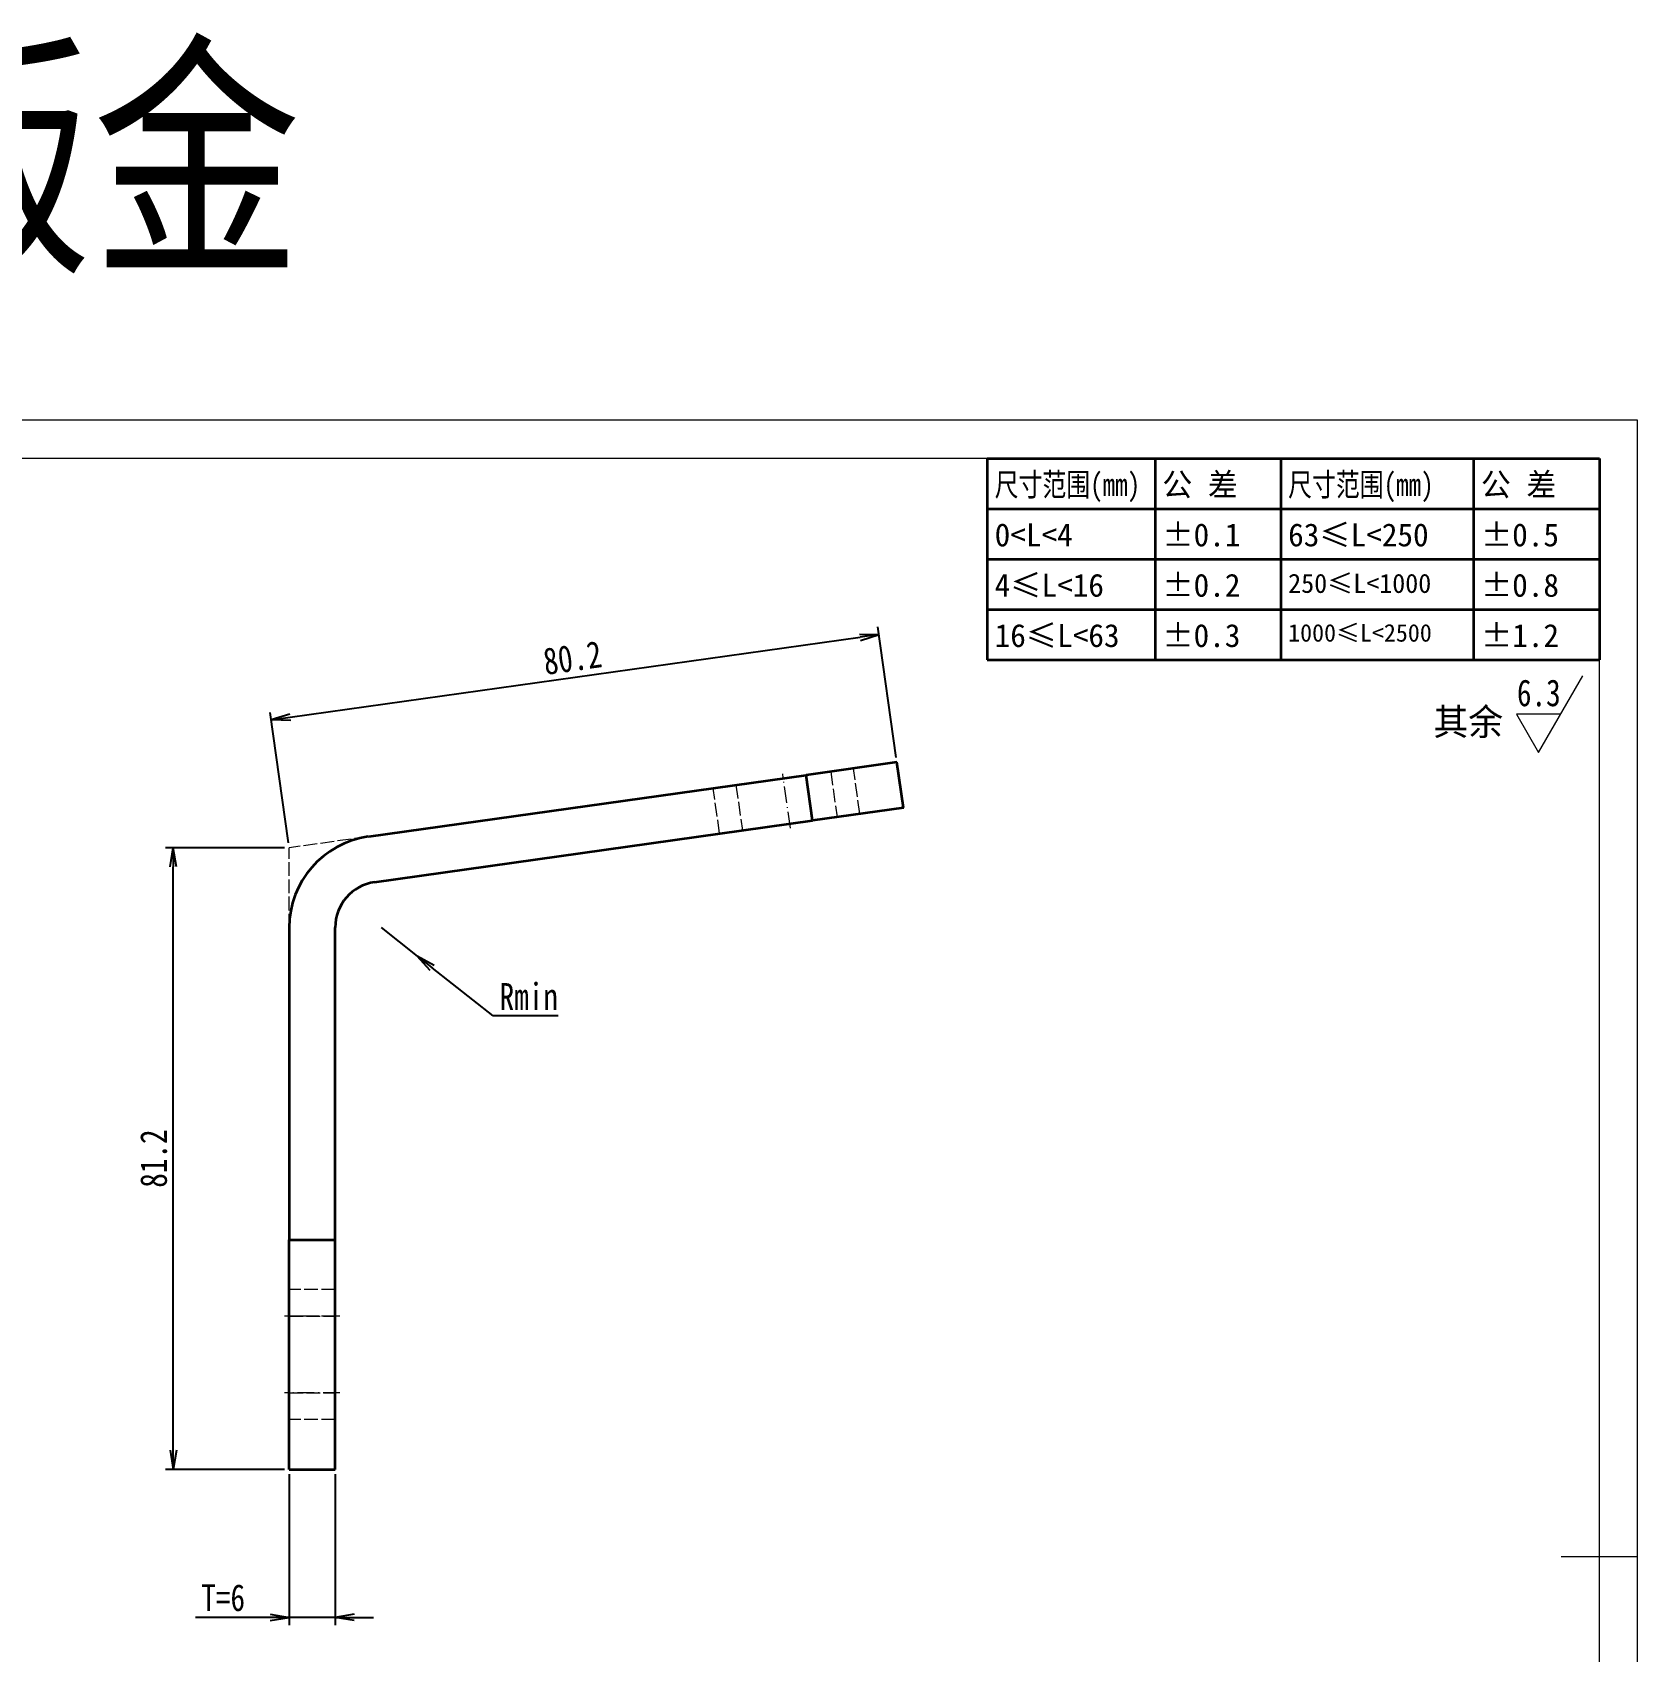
# Model space of a CAD drawing. Header units: millimetres. Extents: x -15766 to 80009, y -9701 to 15159.
# Drawn here: x -8381.1 to -8171.3, y 2974.6 to 3186.1 of the extents above; entities that cross this region are included whole.
import ezdxf
from ezdxf.enums import TextEntityAlignment as Align

# ---------------------------------------------------------------- set-up
doc = ezdxf.new("R2010")
doc.units = ezdxf.units.MM
for name, pattern in [('CENTER-HOKUTO_1', [16, 13, -1, 1, -1]), ('DASHDOT', [18.5, 12, -3, 0.5, -3]), ('DASHED', [15, 12, -3]), ('HIDDEN-HOKUTO_1', [2, 1, -1])]:
    doc.linetypes.add(name, pattern=pattern)
doc.layers.get('DEFPOINTS').update_dxf_attribs({"lineweight": 18})
for name, color, linetype, lineweight in [('AM_7', 2, 'CENTER-HOKUTO_1', 18), ('AM_HID', 1, 'HIDDEN-HOKUTO_1', 18), ('AM_VIS', 7, 'Continuous', 18), ('CDRAFT0', 7, 'Continuous', 18), ('DIM', 253, 'Continuous', 20), ('title_frame', 7, 'Continuous', 18), ('word_dim', 9, 'Continuous', 18), ('尺寸线层', 3, 'Continuous', 18), ('粗实线层', 7, 'Continuous', 35), ('粗实线层_1', 7, 'Continuous', 15)]:
    doc.layers.add(name, color=color, linetype=linetype, lineweight=lineweight)
doc.styles.add('DIM', font='', dxfattribs={"width": 0.8})
doc.styles.get('DIM').set_extended_font_data('NSimSun')
doc.dimstyles.new('1-1$0', dxfattribs={"dimtxt": 3.5, "dimasz": 2.5, "dimexe": 1, "dimexo": 0.625, "dimgap": 0.8, "dimtad": 1, "dimdsep": 46, "dimtxsty": 'DIM', "dimblk": 'OPEN', "dimcen": 0, "dimdle": 5, "dimclrd": 256, "dimclre": 256, "dimclrt": 3, "dimazin": 3, "dimtfac": 0.5, "dimtmove": 0, "dimatfit": 3, "dimldrblk": 'OPEN', "dimfxl": 0, "dimtolj": 1, "dimarcsym": 0})
doc.dimstyles.new('1-1$4', dxfattribs={"dimtxt": 3.5, "dimasz": 2.5, "dimexe": 1, "dimexo": 0.625, "dimgap": 0.8, "dimtad": 1, "dimtih": 1, "dimtoh": 1, "dimzin": 12, "dimdsep": 46, "dimtxsty": 'DIM', "dimblk": 'OPEN', "dimcen": 0, "dimdle": 5, "dimclrd": 256, "dimclre": 256, "dimclrt": 3, "dimazin": 3, "dimtfac": 0.5, "dimtmove": 0, "dimatfit": 3, "dimldrblk": 'OPEN', "dimfxl": 0, "dimtolj": 1, "dimarcsym": 0})

# ---------------------------------------------------------------- blocks, each defined once
blk = doc.blocks.new('*X1576')
at = {"layer": 'CDRAFT0'}
for p, q in [((420, 297), (0, 297)), ((420, 0), (420, 297))]:
    blk.add_line(p, q, dxfattribs=at)
at = {"layer": '粗实线层_1'}
for p, q in [((415, 292), (25, 292)), ((415, 5), (415, 292)), ((420, 148.5), (410, 148.5))]:
    blk.add_line(p, q, dxfattribs=at)
blk = doc.blocks.new('自由公差_1')
at = {"layer": '粗实线层'}
for p, q in [((-80, 0), (0, 0)), ((-80, 0), (-80, -26.3)), ((-58.08, 0), (-58.08, -26.3)), ((-41.64, 0), (-41.64, -26.3)), ((-16.44, 0), (-16.44, -26.3)), ((0, 0), (0, -26.3)), ((-80, -6.58), (0, -6.58)), ((-80, -13.15), (0, -13.15)), ((-80, -19.73), (0, -19.73)), ((-80, -26.3), (0, -26.3))]:
    blk.add_line(p, q, dxfattribs=at)
at = {"layer": '尺寸线层', "linetype": 'Continuous', "attachment_point": 1, "line_spacing_factor": 0.9}
for s, insert, char_height, width in [('{\\W0.8;尺寸范围(mm)}', (-79.04, -1.92), 3, 22.6032), ('公 差', (-57.12, -1.92), 3, 22.6032), ('{\\W0.8;尺寸范围(mm)}', (-40.68, -1.92), 3, 22.6032), ('公 差', (-15.48, -1.92), 3, 22.6032), ('%%P0.1', (-57.12, -8.49), 3, 12.7119), ('63≤L<250', (-40.68, -8.49), 3, 22.6032), ('%%P0.5', (-15.48, -8.49), 3, 12.5771), ('0<L<4', (-79.04, -8.49), 3, 22.6032), ('%%P0.2', (-57.12, -15.07), 3, 12.4769), ('%%P0.8', (-15.48, -15.07), 3, 13.0759), ('4≤L<16', (-79.04, -15.07), 3, 22.6032), ('250≤L<1000', (-40.68, -15.07), 2.5, 22.6032), ('16≤L<63', (-79.04, -21.64), 3, 22.6032), ('%%P0.3', (-57.12, -21.64), 3, 12.7119), ('1000≤L<2500', (-40.68, -21.64), 2.3, 22.6032), ('%%P1.2', (-15.48, -21.64), 3, 12.8764)]:
    blk.add_mtext(s, dxfattribs=dict(at, insert=insert, char_height=char_height, width=width))
blk = doc.blocks.new('_OPEN')
at = {"color": 0, "linetype": 'ByBlock', "lineweight": -2}
for p, q in [((-1, 0.166667), (0, 0)), ((-1, -0.166667), (0, 0)), ((0, 0), (-1, 0))]:
    blk.add_line(p, q, dxfattribs=at)
blk = doc.blocks.new('*D1666')
at = {"layer": 'DEFPOINTS', "color": 0, "transparency": 16777216}
for p in [(-8362.68, 3079.62), (-8347.52, 3079.62), (-8347.52, 2998.4)]:
    blk.add_point(p, dxfattribs=at)
at = {"layer": 'word_dim', "linetype": 'Continuous', "lineweight": -2, "transparency": 16777216}
for p, q in [((-8348.14, 3079.62), (-8363.68, 3079.62)), ((-8362.68, 3000.9), (-8362.68, 3077.12)), ((-8348.14, 2998.4), (-8363.68, 2998.4))]:
    blk.add_line(p, q, dxfattribs=at)
at = {"layer": 'word_dim', "lineweight": -2, "transparency": 16777216, "xscale": 2.5, "yscale": 2.5, "zscale": 2.5}
for p, rotation in [((-8362.68, 3079.62), 90), ((-8362.68, 2998.4), 270)]:
    blk.add_blockref('_OPEN', p, dxfattribs=dict(at, rotation=rotation))
at = {"layer": 'word_dim', "color": 3, "transparency": 16777216, "insert": (-8365.23, 3039.01), "char_height": 3.5, "attachment_point": 5, "rotation": 90, "style": 'DIM'}
blk.add_mtext('\\A1;81.2', dxfattribs=at)
blk = doc.blocks.new('*D1667')
at = {"layer": 'DEFPOINTS', "color": 0, "transparency": 16777216}
for p in [(-8270.43, 3107.47), (-8268.08, 3090.78), (-8347.52, 3079.62)]:
    blk.add_point(p, dxfattribs=at)
at = {"layer": 'word_dim', "linetype": 'Continuous', "lineweight": -2, "transparency": 16777216}
for p, q in [((-8268.17, 3091.4), (-8270.57, 3108.46)), ((-8347.39, 3096.66), (-8272.9, 3107.12)), ((-8347.61, 3080.24), (-8350, 3097.3))]:
    blk.add_line(p, q, dxfattribs=at)
at = {"layer": 'word_dim', "lineweight": -2, "transparency": 16777216, "xscale": 2.5, "yscale": 2.5, "zscale": 2.5}
for p, rotation in [((-8270.43, 3107.47), 7.999996387116947), ((-8349.86, 3096.31), 187.999996387117)]:
    blk.add_blockref('_OPEN', p, dxfattribs=dict(at, rotation=rotation))
at = {"layer": 'word_dim', "color": 3, "transparency": 16777216, "insert": (-8310.5, 3104.42), "char_height": 3.5, "attachment_point": 5, "rotation": 8, "style": 'DIM'}
blk.add_mtext('\\A1;80.2', dxfattribs=at)
blk = doc.blocks.new('*D1668')
at = {"layer": 'DEFPOINTS', "color": 0, "transparency": 16777216}
for p in [(-8347.52, 2998.4), (-8341.52, 2998.4), (-8347.52, 2979.07)]:
    blk.add_point(p, dxfattribs=at)
at = {"layer": 'word_dim', "linetype": 'Continuous', "lineweight": -2, "transparency": 16777216}
for p, q in [((-8347.52, 2997.78), (-8347.52, 2978.07)), ((-8341.52, 2997.78), (-8341.52, 2978.07)), ((-8350.02, 2979.07), (-8359.78, 2979.07)), ((-8341.52, 2979.07), (-8347.52, 2979.07)), ((-8339.02, 2979.07), (-8336.52, 2979.07))]:
    blk.add_line(p, q, dxfattribs=at)
at = {"layer": 'word_dim', "lineweight": -2, "transparency": 16777216, "xscale": 2.5, "yscale": 2.5, "zscale": 2.5}
blk.add_blockref('_OPEN', (-8347.52, 2979.07), dxfattribs=at)
at = {"layer": 'word_dim', "lineweight": -2, "transparency": 16777216, "xscale": 2.5, "yscale": 2.5, "zscale": 2.5, "rotation": 180}
blk.add_blockref('_OPEN', (-8341.52, 2979.07), dxfattribs=at)
at = {"layer": 'word_dim', "color": 3, "transparency": 16777216, "insert": (-8356.15, 2981.62), "char_height": 3.5, "attachment_point": 5, "style": 'DIM'}
blk.add_mtext('\\A1;T=6', dxfattribs=at)
blk = doc.blocks.new('*D1669')
at = {"layer": 'DEFPOINTS', "color": 0, "transparency": 16777216}
for p in [(-8335.52, 3069.19), (-8330.81, 3065.47)]:
    blk.add_point(p, dxfattribs=at)
at = {"layer": 'word_dim', "linetype": 'Continuous', "lineweight": -2, "transparency": 16777216}
for p, q in [((-8335.52, 3069.19), (-8330.81, 3065.47)), ((-8320.88, 3057.64), (-8328.84, 3063.92)), ((-8312.36, 3057.64), (-8320.88, 3057.64))]:
    blk.add_line(p, q, dxfattribs=at)
at = {"layer": 'word_dim', "lineweight": -2, "transparency": 16777216, "xscale": 2.5, "yscale": 2.5, "zscale": 2.5, "rotation": 141.7379964640846}
blk.add_blockref('_OPEN', (-8330.81, 3065.47), dxfattribs=at)
at = {"layer": 'word_dim', "color": 3, "transparency": 16777216, "insert": (-8316.22, 3060.19), "char_height": 3.5, "attachment_point": 5, "style": 'DIM'}
blk.add_mtext('\\A1;Rmin', dxfattribs=at)

msp = doc.modelspace()

# ---------------------------------------------------------------- linework, layer by layer
at = {"layer": 'AM_7', "color": 2, "linetype": 'DASHDOT', "lineweight": 13, "ltscale": 0.180005}
msp.add_line((-8282.01909, 3082.15819), (-8283.02104, 3089.28832), dxfattribs=at)
at = {"layer": 'AM_7', "color": 2, "linetype": 'DASHDOT', "lineweight": 13, "ltscale": 0.17998}
for p, q in [((-8340.91948, 3018.40209), (-8348.1187, 3018.40209)), ((-8340.91948, 3008.40209), (-8348.1187, 3008.40209))]:
    msp.add_line(p, q, dxfattribs=at)
at = {"layer": 'AM_HID', "color": 1, "linetype": 'DASHED', "lineweight": 13, "ltscale": 0.150004}
for p, q in [((-8276.74956, 3089.56395), (-8275.91362, 3083.6223)), ((-8272.94292, 3084.03978), (-8273.77885, 3089.98143))]:
    msp.add_line(p, q, dxfattribs=at)
at = {"layer": 'AM_HID', "color": 1, "linetype": 'DASHED', "lineweight": 13, "ltscale": 0.149997}
for p, q in [((-8291.26323, 3081.46507), (-8292.09721, 3087.40672)), ((-8289.12651, 3087.8242), (-8288.29253, 3081.88255)), ((-8337.18917, 3081.06973), (-8347.51909, 3079.61779)), ((-8347.51909, 3069.18651), (-8347.51909, 3079.61779))]:
    msp.add_line(p, q, dxfattribs=at)
at = {"layer": 'AM_HID', "color": 1, "linetype": 'DASHED', "lineweight": 13, "ltscale": 0.15}
for p, q in [((-8341.51909, 3021.90209), (-8347.51909, 3021.90209)), ((-8341.51909, 3021.90209), (-8347.51909, 3021.90209)), ((-8347.51909, 3018.40209), (-8341.51909, 3018.40209)), ((-8347.51909, 3018.40209), (-8341.51909, 3018.40209)), ((-8347.51909, 3018.40209), (-8341.51909, 3018.40209)), ((-8347.51909, 3018.40209), (-8341.51909, 3018.40209)), ((-8341.51909, 3018.40209), (-8347.51909, 3018.40209)), ((-8347.51909, 3008.40209), (-8341.51909, 3008.40209)), ((-8347.51909, 3008.40209), (-8341.51909, 3008.40209)), ((-8347.51909, 3008.40209), (-8341.51909, 3008.40209)), ((-8347.51909, 3008.40209), (-8341.51909, 3008.40209)), ((-8341.51909, 3004.90209), (-8347.51909, 3004.90209)), ((-8341.51909, 3004.90209), (-8347.51909, 3004.90209))]:
    msp.add_line(p, q, dxfattribs=at)
at = {"layer": 'AM_VIS', "color": 7, "lineweight": 35, "ltscale": 0.29999}
for p, q in [((-8268.08354, 3090.78172), (-8279.96635, 3089.11156)), ((-8267.24956, 3084.84007), (-8279.13237, 3083.16991))]:
    msp.add_line(p, q, dxfattribs=at)
at = {"layer": 'AM_VIS', "color": 7, "lineweight": 35, "ltscale": 0.149997}
for p, q in [((-8267.24956, 3084.84007), (-8268.08354, 3090.78172)), ((-8279.13237, 3083.16991), (-8279.96635, 3089.11156))]:
    msp.add_line(p, q, dxfattribs=at)
at = {"layer": 'AM_VIS', "color": 7, "lineweight": 35}
for p, q in [((-8337.12398, 3081.0787), (-8279.96635, 3089.11156)), ((-8336.35503, 3075.12792), (-8279.13237, 3083.16991)), ((-8347.51909, 3069.18651), (-8347.51909, 3028.40209)), ((-8341.51909, 3028.40209), (-8341.51909, 3069.18651)), ((-8347.51909, 2998.40209), (-8347.51909, 3028.40209)), ((-8341.51909, 2998.40209), (-8341.51909, 3028.40209))]:
    msp.add_line(p, q, dxfattribs=at)
at = {"layer": 'AM_VIS', "color": 7, "lineweight": 35, "ltscale": 0.15}
for p, q in [((-8347.51909, 3028.40209), (-8341.51909, 3028.40209)), ((-8347.51909, 2998.40209), (-8341.51909, 2998.40209))]:
    msp.add_line(p, q, dxfattribs=at)
at = {"layer": 'AM_VIS', "color": 7, "lineweight": 35}
for radius in [12, 6]:
    msp.add_arc((-8335.51909, 3069.18651), radius, 97.9999982, 180.000005, dxfattribs=at)
at = {"layer": 'DIM'}
for p, q in [((-8184.22177, 3092.05697), (-8178.44827, 3102.05697)), ((-8181.33502, 3097.05697), (-8187.10852, 3097.05697)), ((-8187.10852, 3097.05697), (-8184.22177, 3092.05697))]:
    msp.add_line(p, q, dxfattribs=at)

# ---------------------------------------------------------------- block references
at = {"layer": 'title_frame'}
for name, p in [('*X1576', (-8591.27689, 2838.48453)), ('自由公差_1', (-8176.27689, 3130.48453))]:
    msp.add_blockref(name, p, dxfattribs=at)

# ---------------------------------------------------------------- texts
at = {"layer": 'DIM', "insert": (-8400.5096, 3182.19246), "char_height": 25, "width": 104.980501, "attachment_point": 1, "style": 'DIM'}
msp.add_mtext('{\\C3;钣金}', dxfattribs=at)
at = {"layer": 'DIM', "color": 2, "style": 'DIM', "width": 0.8}
msp.add_attdef('6.3', text='0.0', height=3.5, dxfattribs=at).set_placement((-8181.33502, 3097.05697), align=Align.BOTTOM_RIGHT)
at = {"layer": 'word_dim', "linetype": 'Continuous', "insert": (-8197.96174, 3097.82283), "char_height": 3.5, "width": 10.860604, "attachment_point": 1}
msp.add_mtext('{\\C3;其余}', dxfattribs=at)

# ---------------------------------------------------------------- dimensions: what is measured, and where the dimension line sits
at = {"layer": 'word_dim', "color": 3, "true_color": 0x00ff00}
for p1, p2, distance, picture, middle in [((-8347.51909, 3079.61779), (-8268.08354, 3090.78172), 16.8546, '*D1667', (-8310.50191, 3104.41551)), ((-8347.51909, 2998.40209), (-8347.51909, 3079.61779), 15.15681, '*D1666', (-8365.2259, 3039.00994))]:
    dim = msp.add_aligned_dim(p1=p1, p2=p2, distance=distance, dimstyle='1-1$0', override={"dimdec": 1}, dxfattribs=at)
    dim.commit()
    dim.dimension.update_dxf_attribs({"geometry": picture, "text_midpoint": middle})
dim = msp.add_radius_dim(center=(-8335.51909, 3069.18651), mpoint=(-8330.80796, 3065.47096), text='Rmin', dimstyle='1-1$4', dxfattribs=at)
dim.commit()
dim.dimension.update_dxf_attribs({"geometry": '*D1669', "text_midpoint": (-8316.22184, 3057.64071), "dimtype": 164})
dim = msp.add_linear_dim(base=(-8347.51909, 2979.07193), p1=(-8341.51909, 2998.40209), p2=(-8347.51909, 2998.40209), dimstyle='1-1$0', override={"dimpost": 'T=<>'}, dxfattribs=at)
dim.commit()
dim.dimension.update_dxf_attribs({"geometry": '*D1668', "text_midpoint": (-8356.1502, 2981.62193)})

doc.saveas('drawing.dxf')
